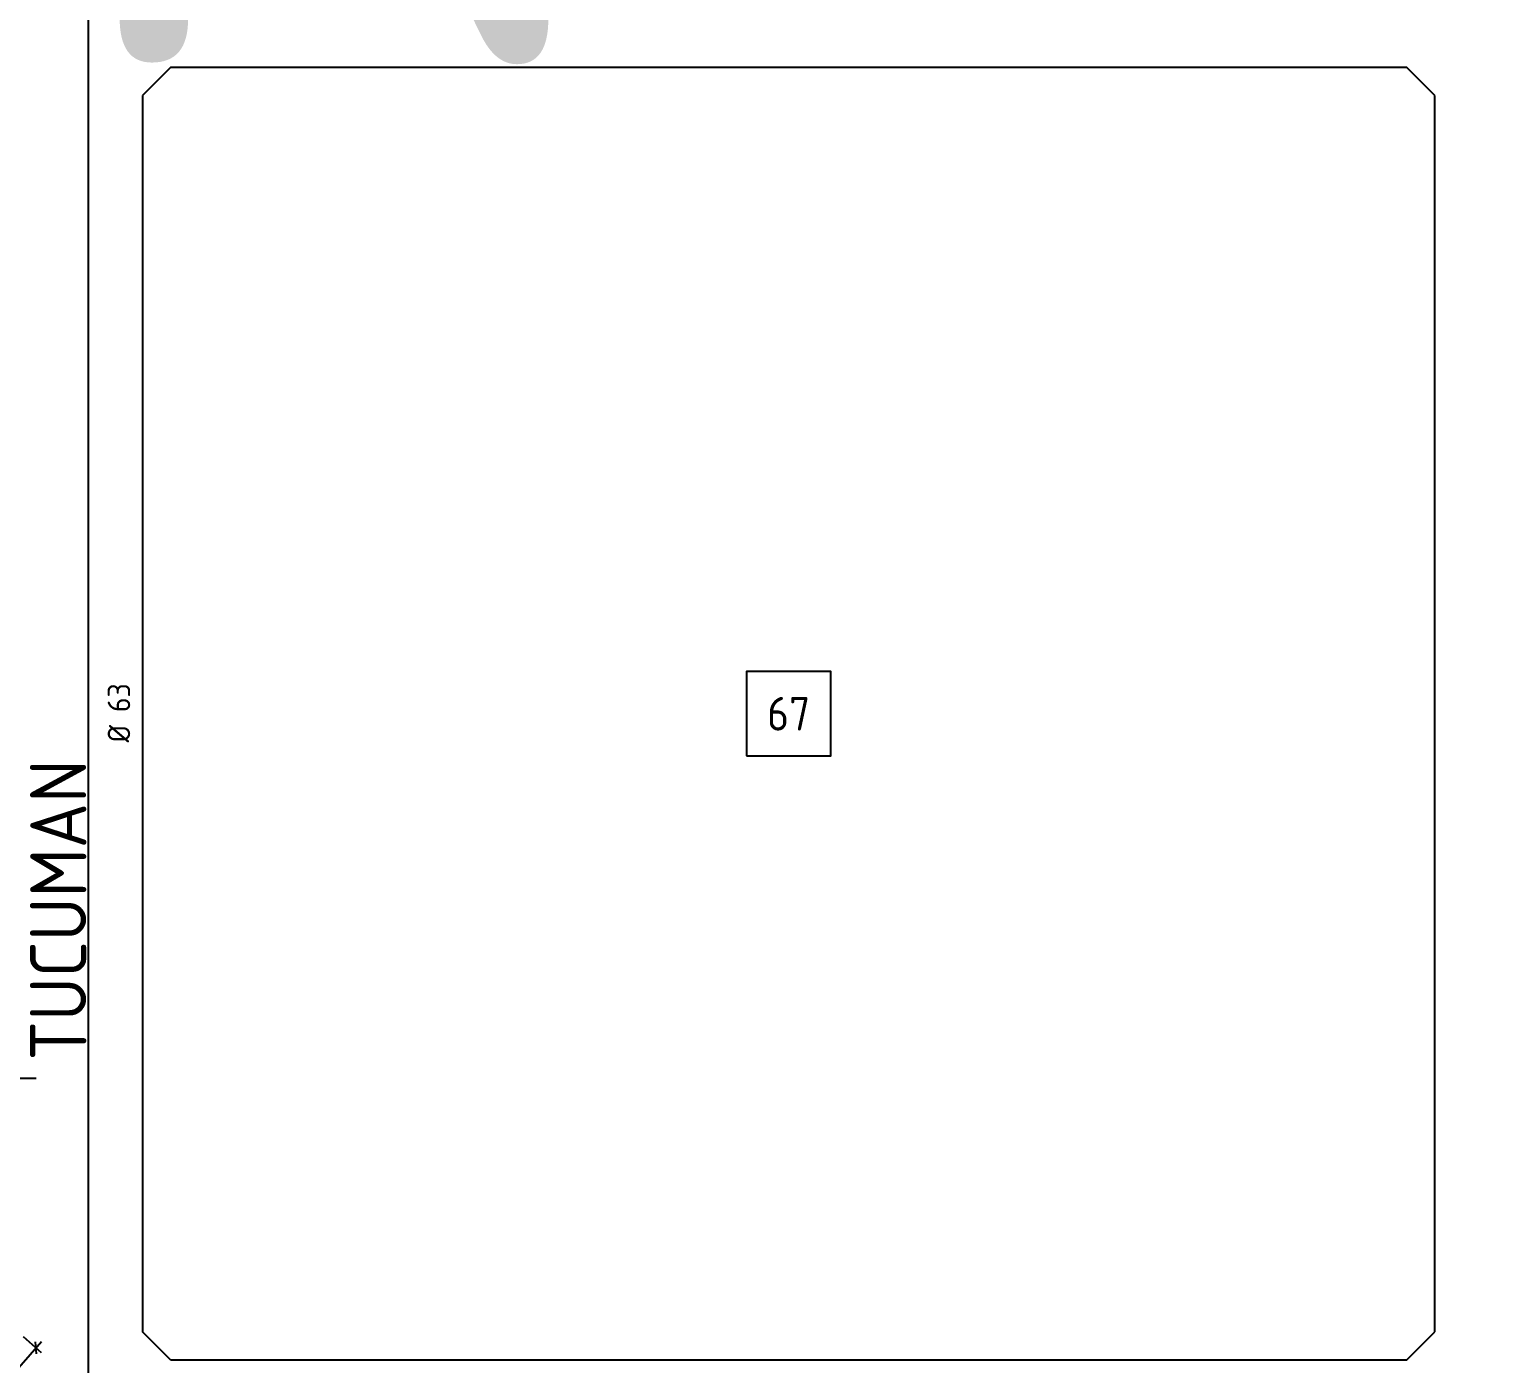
# Model space of a CAD drawing. Extents: x -48 to 13651, y -112 to 3468.
# Drawn here: x 3052.1 to 3311.7, y 2018.5 to 2256 of the extents above; entities that cross this region are included whole.
import ezdxf
from ezdxf.enums import TextEntityAlignment as Align

# ---------------------------------------------------------------- set-up
doc = ezdxf.new("R2010")
doc.units = 0
doc.header["$LTSCALE"] = 6
doc.header["$MEASUREMENT"] = 0
doc.linetypes.add('DOT2', pattern=[3.175, 0, -3.175])
doc.layers.get('0').update_dxf_attribs({"linetype": 'CONTINUOUS'})
doc.layers.get('DEFPOINTS').update_dxf_attribs({"linetype": 'CONTINUOUS'})
for name, color, linetype in [('AMPLIACIONES', 2, 'CONTINUOUS'), ('CAS', 7, 'CONTINUOUS'), ('COTA', 2, 'CONTINUOUS'), ('MANZANAS', 7, 'CONTINUOUS'), ('NUMERO-MANZANA', 4, 'CONTINUOUS'), ('P63', 172, 'CONTINUOUS'), ('RADIO', 4, 'DOT2'), ('TXTDIAMETRO', 7, 'CONTINUOUS')]:
    doc.layers.add(name, color=color, linetype=linetype)
doc.layers.add('ATENCION', color=7, linetype='CONTINUOUS', plot=False)
doc.styles.add('ABADIMTCONDE', font='isocp.shx')
doc.styles.add('GEOSLAB703LTBT', font='isocp.shx', dxfattribs={"width": 0.9, "height": 8})
doc.dimstyles.new('COTA02', dxfattribs={"dimtxt": 3, "dimasz": 1.5, "dimexe": 1.25, "dimexo": 0.625, "dimgap": 0.3, "dimtad": 1, "dimtoh": 1, "dimdsep": 46, "dimlunit": 6, "dimtxsty": 'ABADIMTCONDE', "dimblk1": 'OBLIQUE', "dimblk2": 'OBLIQUE', "dimsah": 1, "dimcen": 2.5, "dimdle": 1.5, "dimclrd": 60, "dimclre": 60, "dimclrt": 256, "dimadec": 0, "dimazin": 0, "dimtfac": 1, "dimtix": 1, "dimtofl": 0, "dimtmove": 0, "dimatfit": 0, "dimldrblk": 'OBLIQUE', "dimfxl": 1, "dimtolj": 1, "dimtzin": 0, "dimarcsym": 0})

# ---------------------------------------------------------------- blocks, each defined once
blk = doc.blocks.new('CUADRADO')
at = {"layer": 'NUMERO-MANZANA', "linetype": 'Continuous'}
blk.add_lwpolyline([(-7.5, -7.5), (7.5, -7.5), (7.5, 7.5), (-7.5, 7.5)], close=True, dxfattribs=at)
blk = doc.blocks.new('_OBLIQUE')
at = {"color": 0, "linetype": 'ByBlock'}
blk.add_line((-0.5, -0.5), (0.5, 0.5), dxfattribs=at)
blk = doc.blocks.new('*D1595')
at = {"layer": 'COTA', "color": 60, "lineweight": -2, "transparency": 16777216}
for p, q in [((3040.5, 2006.74), (3054.26, 2022.42)), ((3050.99, 2023.3), (3054.21, 2020.47)), ((3039.21, 2009.87), (3042.42, 2007.05))]:
    blk.add_line(p, q, dxfattribs=at)
at = {"layer": 'DEFPOINTS', "color": 0, "transparency": 16777216}
for p in [(3050.52, 2023.71), (3053.27, 2021.3), (3038.74, 2010.28)]:
    blk.add_point(p, dxfattribs=at)
at = {"layer": 'COTA', "color": 60, "lineweight": -2, "transparency": 16777216, "xscale": 1.5, "yscale": 1.5, "zscale": 1.5}
for p, rotation in [((3053.27, 2021.3), 48.73008887176331), ((3041.49, 2007.87), 228.7300888717633)]:
    blk.add_blockref('_OBLIQUE', p, dxfattribs=dict(at, rotation=rotation))
at = {"layer": 'COTA', "transparency": 16777216, "insert": (3046.16, 2016.26), "char_height": 3, "attachment_point": 5, "rotation": 48.7301, "style": 'ABADIMTCONDE'}
blk.add_mtext('\\A1;4,20', dxfattribs=at)
blk = doc.blocks.new('D63')
at = {"layer": 'TXTDIAMETRO', "color": 7, "ltscale": 0.1, "style": 'ABADIMTCONDE'}
blk.add_text('Ø 63', height=4, dxfattribs=at).set_placement((0, 0), align=Align.MIDDLE)

msp = doc.modelspace()

# ---------------------------------------------------------------- linework, layer by layer
at = {"layer": 'CAS', "ltscale": 0.1}
msp.add_line((3053.287, 2069.208), (3047.752, 2069.208), dxfattribs=at)
at = {"layer": 'MANZANAS'}
for p, q in [((3077.234, 2249.145), (3072.234, 2244.145)), ((3297.234, 2249.145), (3077.234, 2249.145)), ((3302.234, 2244.145), (3297.234, 2249.145)), ((3072.234, 2244.145), (3072.234, 2024.145)), ((3302.234, 2024.145), (3302.234, 2244.145)), ((3077.234, 2019.145), (3072.234, 2024.145)), ((3297.234, 2019.145), (3302.234, 2024.145)), ((3077.234, 2019.145), (3297.234, 2019.145))]:
    msp.add_line(p, q, dxfattribs=at)
at = {"layer": 'P63'}
msp.add_line((3062.629, 2005.759), (3062.629, 2823.145), dxfattribs=at)

# ---------------------------------------------------------------- block references
at = {"layer": 'AMPLIACIONES', "ltscale": 0.1}
msp.add_blockref('CUADRADO', (3187.234, 2134.145), dxfattribs=at)
at = {"layer": 'AMPLIACIONES', "ltscale": 0.1, "rotation": 90}
msp.add_blockref('D63', (3068.033, 2134.3), dxfattribs=at)

# ---------------------------------------------------------------- texts
at = {"layer": 'ATENCION', "style": 'GEOSLAB703LTBT'}
msp.add_text('TUCUMAN', height=10, rotation=90, dxfattribs=at).set_placement((3057.234, 2072.415), align=Align.MIDDLE_LEFT)
at = {"layer": 'NUMERO-MANZANA', "style": 'GEOSLAB703LTBT'}
msp.add_text('67', height=6, dxfattribs=at).set_placement((3187.234, 2134.145), align=Align.MIDDLE)
at = {"layer": 'RADIO', "color": 4, "ltscale": 0.5, "style": 'GEOSLAB703LTBT', "width": 0.9}
msp.add_text('Radio Nº 7', height=146.295, dxfattribs=at).set_placement((2588.766, 2249.145))

# ---------------------------------------------------------------- dimensions: what is measured, and where the dimension line sits
at = {"layer": 'COTA', "color": 12}
dim = msp.add_linear_dim(base=(3053.269, 2021.297), p1=(3038.735, 2010.283), p2=(3050.519, 2023.711), angle=48.73009, text='4,20', dimstyle='COTA02', dxfattribs=at)
dim.commit()
dim.dimension.update_dxf_attribs({"geometry": '*D1595', "text_midpoint": (3047.678, 2014.926), "dimtype": 161})

doc.saveas('drawing.dxf')
